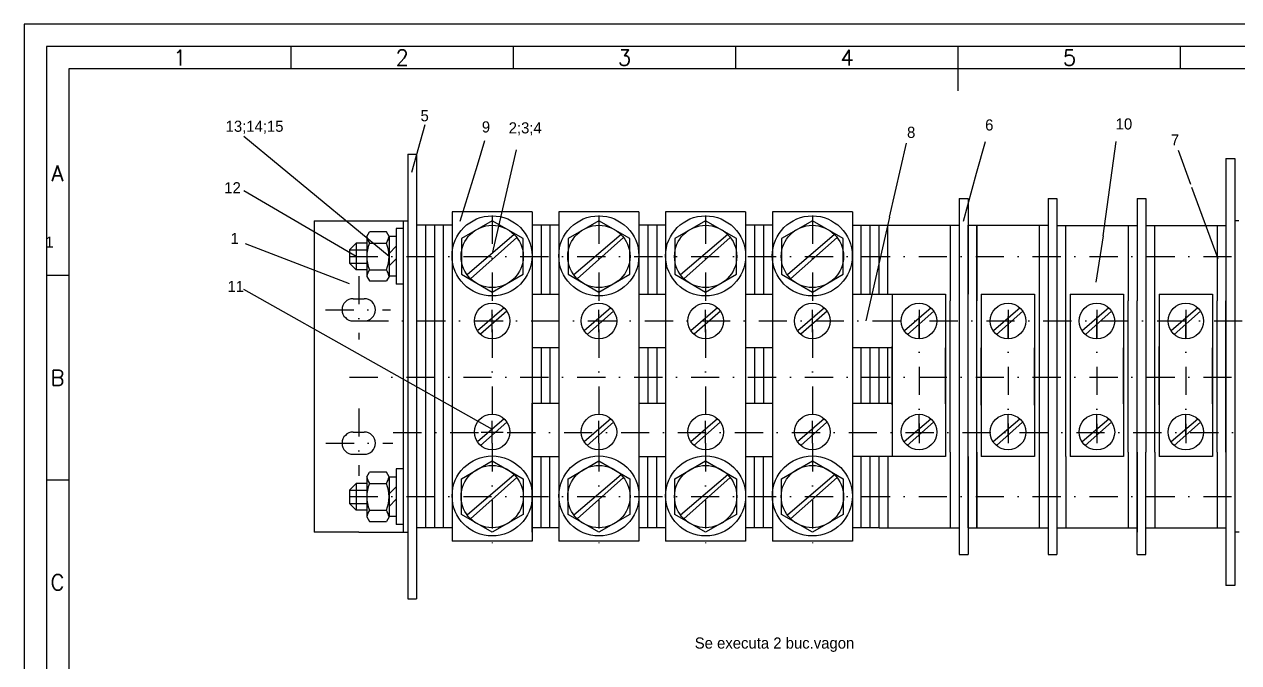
# Model space of a CAD drawing. Header units: millimetres. Extents: x -190 to 230, y 15 to 312.
# Drawn here: x -190.4 to 82.7, y 168.6 to 312.1 of the extents above; entities that cross this region are included whole.
import ezdxf
from ezdxf.enums import TextEntityAlignment as Align

# ---------------------------------------------------------------- set-up
doc = ezdxf.new("R2010")
doc.units = ezdxf.units.MM
doc.linetypes.add('DASHDOT2', pattern=[12.7, 6.35, -3.175, 0, -3.175])
doc.styles.add('ISO', font='SIMPLEX.shx')
doc.styles.add('ISOCP', font='SIMPLEX.SHX')

# ---------------------------------------------------------------- blocks, each defined once
blk = doc.blocks.new('a3')
at = {"color": 70}
for p, q in [((-360, 287), (-360, 292)), ((-310, 287), (-310, 292)), ((-260, 287), (-260, 292)), ((-210, 282), (-210, 292)), ((-160, 287), (-160, 292)), ((-410, 240.5), (-415, 240.5)), ((-410, 194.5), (-415, 194.5))]:
    blk.add_line(p, q, dxfattribs=at)
at = {"color": 240}
for points in [[(0, 297), (-420, 297), (-420, 0), (0, 0)], [(-5, 292), (-415, 292), (-415, 5), (-5, 5)]]:
    blk.add_lwpolyline(points, close=True, dxfattribs=at)
at = {"color": 70}
blk.add_lwpolyline([(-10, 287), (-410, 287), (-410, 10), (-10, 10)], close=True, dxfattribs=at)
at = {"color": 50}
for s, style, p in [('1', 'ISOCP', (-385, 289.5)), ('2', 'ISO', (-335, 289.5)), ('3', 'ISO', (-285, 289.5)), ('4', 'ISO', (-235, 289.5)), ('5', 'ISO', (-185, 289.5)), ('A', 'ISO', (-412.5, 263.5)), ('B', 'ISO', (-412.5, 217.5)), ('C', 'ISO', (-412.5, 171.5))]:
    blk.add_text(s, height=3.5, dxfattribs=dict(at, style=style)).set_placement(p, align=Align.MIDDLE)

msp = doc.modelspace()

# ---------------------------------------------------------------- linework, layer by layer
at = {"color": 1}
for p, q in [((-103.19, 278.88), (-100.2, 289.63)), ((-108.34, 259.93), (-140.98, 286.89)), ((-88.47, 280.47), (-86.78, 285.99)), ((4.22, 268.73), (8.06, 285.38)), ((23.8, 278.63), (25.79, 285.8)), ((52.22, 264.6), (55.19, 285.76)), ((-79.77, 283.88), (-85.14, 260.59)), ((71.99, 276.11), (69.19, 283.78)), ((-92.33, 267.85), (-88.47, 280.47)), ((20.81, 267.88), (23.8, 278.63)), ((-115.72, 259.94), (-140.98, 274.65)), ((78.08, 259.41), (72.22, 275.46)), ((4.22, 268.73), (-1.15, 245.43)), ((-117.22, 253.8), (-140.64, 262.73)), ((52.22, 264.6), (50.61, 254.13)), ((-141.06, 252.55), (-85.14, 221.1))]:
    msp.add_line(p, q, dxfattribs=at)
at = {"color": 2}
for p, q in [((-104.14, 282.93), (-104.14, 182.93)), ((-104.14, 282.93), (-102.14, 282.93)), ((-102.14, 282.93), (-102.14, 182.93)), ((79.86, 281.93), (79.86, 185.91)), ((79.86, 281.93), (81.86, 281.93)), ((81.86, 281.93), (81.86, 185.91)), ((19.86, 272.93), (19.86, 251.43)), ((19.86, 272.93), (21.86, 272.93)), ((21.86, 272.93), (21.86, 251.43)), ((39.86, 272.93), (39.86, 251.43)), ((39.86, 272.93), (41.86, 272.93)), ((41.86, 272.93), (41.86, 251.43)), ((59.86, 272.93), (59.86, 249.92)), ((59.86, 272.93), (61.86, 272.93)), ((61.86, 272.93), (61.86, 249.92)), ((-125.14, 267.93), (-125.14, 197.93)), ((-125.14, 267.93), (-104.14, 267.93)), ((-105.14, 267.93), (-105.14, 197.93)), ((-104.14, 267.93), (-104.14, 197.93)), ((-94.14, 269.93), (-94.14, 238.93)), ((-76.14, 269.93), (-94.14, 269.93)), ((-94.14, 267.93), (-94.14, 197.93)), ((-76.14, 269.93), (-76.14, 195.93)), ((-76.14, 267.93), (-76.14, 238.93)), ((-52.14, 269.93), (-70.14, 269.93)), ((-70.14, 269.93), (-70.14, 195.93)), ((-52.14, 269.93), (-52.14, 195.93)), ((-28.14, 269.93), (-46.14, 269.93)), ((-46.14, 269.93), (-46.14, 195.93)), ((-28.14, 269.93), (-28.14, 195.93)), ((-22.14, 269.93), (-22.14, 195.93)), ((-4.14, 269.93), (-22.14, 269.93)), ((-4.14, 269.93), (-4.14, 195.93)), ((59.86, 267.92), (59.86, 249.93)), ((61.86, 269.92), (61.86, 249.92)), ((79.86, 267.93), (79.86, 249.93)), ((82.79, 267.93), (81.86, 267.93)), ((-113.34, 264.43), (-112.75, 265.45)), ((-108.93, 265.45), (-112.75, 265.45)), ((-108.34, 264.43), (-108.93, 265.45)), ((-106.74, 266.19), (-106.74, 253.69)), ((-105.14, 266.19), (-106.74, 266.19)), ((-105.14, 266.19), (-105.14, 253.69)), ((-100.14, 266.93), (-102.14, 266.93)), ((-100.14, 266.93), (-100.14, 198.93)), ((-98.14, 266.93), (-100.14, 266.93)), ((-98.14, 266.93), (-98.14, 198.93)), ((-96.14, 266.93), (-98.14, 266.93)), ((-96.14, 266.93), (-96.14, 198.93)), ((-94.14, 266.93), (-96.14, 266.93)), ((-70.14, 266.93), (-76.14, 266.93)), ((-74.14, 266.93), (-74.14, 251.43)), ((-72.14, 266.93), (-72.14, 251.43)), ((-46.14, 266.93), (-52.14, 266.93)), ((-50.14, 266.93), (-50.14, 251.43)), ((-48.14, 266.93), (-48.14, 251.43)), ((-22.14, 266.93), (-28.14, 266.93)), ((-26.14, 266.93), (-26.14, 251.43)), ((-24.14, 266.93), (-24.14, 251.43)), ((-4.14, 266.93), (19.86, 266.93)), ((-2.14, 251.43), (-2.14, 266.93)), ((-0.14, 251.43), (-0.14, 266.93)), ((1.86, 251.43), (1.86, 266.93)), ((3.86, 251.43), (3.86, 266.93)), ((17.86, 266.93), (17.86, 249.93)), ((21.86, 266.93), (39.86, 266.93)), ((21.86, 249.93), (21.86, 266.93)), ((23.86, 249.93), (23.86, 266.93)), ((23.86, 266.93), (23.86, 249.93)), ((37.86, 266.93), (37.86, 251.43)), ((41.86, 266.92), (59.86, 266.92)), ((43.86, 251.43), (43.86, 266.92)), ((57.86, 266.92), (57.86, 249.93)), ((61.86, 266.92), (79.86, 266.92)), ((63.86, 249.93), (63.86, 266.92)), ((77.86, 266.92), (77.86, 249.93)), ((-115.72, 262.94), (-117.22, 261.44)), ((-115.72, 262.94), (-115.72, 256.94)), ((-113.35, 262.94), (-115.72, 262.94)), ((-113.34, 264.43), (-113.34, 255.44)), ((-112.75, 262.93), (-108.93, 262.93)), ((-108.34, 264.43), (-108.34, 255.44)), ((-108.34, 264.38), (-108.34, 255.5)), ((-106.74, 264.38), (-108.34, 264.38)), ((-108.34, 260.61), (-106.74, 262.21)), ((-106.74, 264.38), (-106.74, 255.5)), ((-80.16, 264.85), (-90.77, 255.76)), ((-79.59, 264.19), (-90.03, 254.92)), ((-56.16, 264.85), (-66.77, 255.76)), ((-55.59, 264.19), (-66.03, 254.92)), ((-32.16, 264.85), (-42.77, 255.76)), ((-31.59, 264.19), (-42.03, 254.92)), ((-8.16, 264.85), (-18.77, 255.76)), ((-7.59, 264.19), (-18.03, 254.92)), ((-117.22, 261.44), (-113.34, 261.44)), ((-117.22, 261.44), (-117.22, 258.44)), ((-117.22, 258.44), (-113.34, 258.44)), ((-115.72, 256.94), (-117.22, 258.44)), ((-113.33, 256.94), (-115.72, 256.94)), ((-112.75, 256.93), (-108.93, 256.93)), ((-108.34, 257.79), (-106.74, 259.39)), ((-113.34, 255.44), (-112.75, 254.41)), ((-112.75, 254.41), (-108.93, 254.41)), ((-108.34, 255.44), (-108.93, 254.41)), ((-106.74, 255.5), (-108.34, 255.5)), ((-105.14, 253.69), (-106.74, 253.69)), ((-75.97, 251.43), (-70.14, 251.43)), ((-51.97, 251.43), (-46.14, 251.43)), ((-27.97, 251.43), (-22.14, 251.43)), ((-4.14, 251.43), (16.82, 251.43)), ((4.82, 251.43), (4.82, 214.93)), ((16.82, 251.43), (16.82, 214.93)), ((19.86, 251.43), (19.86, 214.93)), ((21.86, 214.92), (21.86, 251.43)), ((24.82, 251.43), (24.82, 214.93)), ((24.82, 251.43), (36.82, 251.43)), ((36.82, 251.43), (36.82, 214.93)), ((37.86, 251.43), (37.86, 214.93)), ((39.86, 251.43), (39.86, 214.93)), ((41.82, 251.43), (41.82, 214.92)), ((43.82, 214.92), (43.82, 251.43)), ((44.82, 251.43), (44.82, 214.92)), ((44.82, 251.43), (56.82, 251.43)), ((56.82, 251.43), (56.82, 214.92)), ((64.82, 251.43), (64.82, 214.92)), ((64.82, 251.43), (76.83, 251.43)), ((76.82, 251.43), (76.82, 214.92)), ((-116.39, 250.43), (-113.89, 250.43)), ((17.86, 215.93), (17.86, 249.93)), ((21.86, 198.93), (21.86, 249.93)), ((23.86, 215.93), (23.86, 249.93)), ((57.86, 215.93), (57.86, 249.93)), ((59.86, 215.93), (59.86, 249.93)), ((61.86, 249.92), (61.86, 215.92)), ((63.86, 215.93), (63.86, 249.93)), ((77.86, 215.93), (77.86, 249.93)), ((79.86, 215.93), (79.86, 249.93)), ((-82.44, 248.36), (-88.44, 243.23)), ((-81.83, 247.66), (-87.73, 242.42)), ((-85.14, 242.92), (-85.14, 247.92)), ((-58.44, 248.36), (-64.44, 243.23)), ((-57.83, 247.66), (-63.73, 242.42)), ((-61.14, 242.92), (-61.14, 247.92)), ((-34.44, 248.36), (-40.44, 243.23)), ((-33.83, 247.66), (-39.73, 242.42)), ((-37.14, 242.92), (-37.14, 247.92)), ((-10.44, 248.36), (-16.44, 243.23)), ((-9.83, 247.66), (-15.73, 242.42)), ((-13.14, 242.92), (-13.14, 247.92)), ((13.54, 248.36), (7.55, 243.22)), ((14.15, 247.66), (8.25, 242.41)), ((33.56, 248.35), (27.56, 243.22)), ((34.17, 247.65), (28.27, 242.41)), ((53.54, 248.35), (47.55, 243.22)), ((54.15, 247.65), (48.25, 242.41)), ((73.54, 248.35), (67.55, 243.22)), ((74.15, 247.65), (68.25, 242.41)), ((-116.39, 245.43), (-113.89, 245.43)), ((-87.64, 245.42), (-82.64, 245.42)), ((-94.14, 238.93), (-94.14, 226.93)), ((-76.14, 239.43), (-70.14, 239.43)), ((-76.14, 238.93), (-76.14, 226.93)), ((-74.14, 239.43), (-74.14, 238.93)), ((-74.14, 238.93), (-74.14, 226.93)), ((-72.14, 239.43), (-72.14, 238.93)), ((-72.14, 238.93), (-72.14, 226.93)), ((-52.14, 239.43), (-46.14, 239.43)), ((-50.14, 239.43), (-50.14, 238.93)), ((-50.14, 238.93), (-50.14, 226.93)), ((-48.14, 239.43), (-48.14, 238.93)), ((-48.14, 238.93), (-48.14, 226.93)), ((-28.14, 239.43), (-22.14, 239.43)), ((-26.14, 239.43), (-26.14, 238.93)), ((-26.14, 238.93), (-26.14, 226.93)), ((-24.14, 239.43), (-24.14, 238.93)), ((-24.14, 238.93), (-24.14, 226.93)), ((-4.14, 239.43), (4.82, 239.43)), ((-2.14, 226.93), (-2.14, 239.43)), ((-0.14, 226.93), (-0.14, 239.43)), ((1.86, 226.93), (1.86, 239.43)), ((3.86, 226.93), (3.86, 239.43)), ((4.82, 226.57), (4.82, 239.7)), ((16.82, 226.75), (16.82, 239.34)), ((21.86, 226.93), (21.86, 238.93)), ((24.82, 226.5), (24.82, 239.4)), ((36.82, 226.5), (36.82, 239.4)), ((39.86, 238.93), (39.86, 226.93)), ((56.82, 226.75), (56.82, 239.34)), ((64.82, 226.57), (64.82, 239.7)), ((76.82, 226.75), (76.82, 239.34)), ((-94.14, 226.93), (-94.14, 195.93)), ((-76.14, 197.93), (-76.14, 226.93)), ((-76.14, 226.93), (-70.14, 226.93)), ((-52.14, 226.93), (-46.14, 226.93)), ((-28.14, 226.93), (-22.14, 226.93)), ((-4.14, 226.93), (4.82, 226.93)), ((-82.48, 223.38), (-88.47, 218.24)), ((-81.87, 222.68), (-87.77, 217.44)), ((-85.14, 217.94), (-85.14, 222.94)), ((-58.48, 223.38), (-64.47, 218.24)), ((-57.87, 222.68), (-63.77, 217.44)), ((-61.14, 217.94), (-61.14, 222.94)), ((-34.48, 223.38), (-40.47, 218.24)), ((-33.87, 222.68), (-39.77, 217.44)), ((-37.14, 217.94), (-37.14, 222.94)), ((-10.48, 223.38), (-16.47, 218.24)), ((-9.87, 222.68), (-15.77, 217.44)), ((-13.14, 217.94), (-13.14, 222.94)), ((13.5, 223.37), (7.51, 218.23)), ((14.12, 222.67), (8.21, 217.43)), ((33.52, 223.37), (27.53, 218.23)), ((34.13, 222.67), (28.23, 217.43)), ((53.5, 223.37), (47.51, 218.23)), ((54.12, 222.67), (48.21, 217.43)), ((73.5, 223.37), (67.51, 218.23)), ((74.12, 222.67), (68.21, 217.43)), ((-116.39, 220.43), (-113.89, 220.43)), ((-87.64, 220.44), (-82.64, 220.44)), ((17.86, 215.93), (17.86, 198.93)), ((23.86, 215.93), (23.86, 198.93)), ((23.86, 198.93), (23.86, 215.93)), ((57.86, 215.93), (57.86, 198.93)), ((57.86, 215.93), (57.86, 215.93)), ((59.86, 215.93), (59.86, 197.92)), ((59.86, 192.93), (59.86, 215.92)), ((61.86, 192.93), (61.86, 215.92)), ((63.86, 215.93), (63.86, 198.93)), ((77.86, 215.93), (77.86, 198.93)), ((79.86, 215.93), (79.86, 197.93)), ((-116.39, 215.43), (-113.89, 215.43)), ((-76.14, 214.93), (-70.14, 214.93)), ((-74.14, 198.93), (-74.14, 214.93)), ((-72.14, 198.93), (-72.14, 214.93)), ((-52.14, 214.93), (-46.14, 214.93)), ((-50.14, 198.93), (-50.14, 214.93)), ((-48.14, 198.93), (-48.14, 214.93)), ((-28.14, 214.93), (-22.14, 214.93)), ((-26.14, 198.93), (-26.14, 214.93)), ((-24.14, 198.93), (-24.14, 214.93)), ((16.82, 214.93), (-4.14, 214.93)), ((-2.14, 198.93), (-2.14, 214.93)), ((-0.14, 198.93), (-0.14, 214.93)), ((1.86, 198.93), (1.86, 214.93)), ((3.86, 214.93), (3.86, 198.93)), ((19.86, 214.93), (19.86, 192.93)), ((21.86, 214.92), (21.86, 192.93)), ((36.82, 214.93), (24.82, 214.93)), ((37.86, 214.93), (37.86, 198.93)), ((39.86, 214.93), (39.86, 192.93)), ((41.86, 214.92), (41.86, 192.93)), ((43.86, 214.92), (43.86, 198.93)), ((56.82, 214.92), (44.82, 214.92)), ((76.82, 214.92), (64.82, 214.92)), ((-113.34, 210.36), (-112.75, 211.38)), ((-113.34, 210.36), (-113.34, 201.37)), ((-108.93, 211.38), (-112.75, 211.38)), ((-108.34, 210.36), (-108.93, 211.38)), ((-108.34, 210.36), (-108.34, 201.37)), ((-108.34, 210.32), (-108.34, 201.44)), ((-106.74, 210.32), (-108.34, 210.32)), ((-106.74, 212.13), (-106.74, 199.63)), ((-105.14, 212.13), (-106.74, 212.13)), ((-106.74, 210.32), (-106.74, 201.44)), ((-80.16, 210.85), (-90.77, 201.76)), ((-56.16, 210.85), (-66.77, 201.76)), ((-32.16, 210.85), (-42.77, 201.76)), ((-8.16, 210.85), (-18.77, 201.76)), ((-115.72, 208.87), (-117.22, 207.37)), ((-115.72, 208.87), (-115.72, 202.87)), ((-113.35, 208.87), (-115.72, 208.87)), ((-112.75, 208.86), (-108.93, 208.86)), ((-108.34, 206.55), (-106.74, 208.15)), ((-79.59, 210.19), (-90.03, 200.92)), ((-55.59, 210.19), (-66.03, 200.92)), ((-31.59, 210.19), (-42.03, 200.92)), ((-7.59, 210.19), (-18.03, 200.92)), ((-117.22, 207.37), (-117.22, 204.37)), ((-117.22, 207.37), (-113.34, 207.37)), ((-108.34, 203.72), (-106.74, 205.32)), ((-117.22, 204.37), (-113.34, 204.37)), ((-115.72, 202.87), (-117.22, 204.37)), ((-113.33, 202.87), (-115.72, 202.87)), ((-112.75, 202.86), (-108.93, 202.86)), ((-113.34, 201.37), (-112.75, 200.34)), ((-112.75, 200.34), (-108.93, 200.34)), ((-108.34, 201.37), (-108.93, 200.34)), ((-106.74, 201.44), (-108.34, 201.44)), ((-105.14, 199.63), (-106.74, 199.63)), ((-115.14, 197.93), (-125.14, 197.93)), ((-115.14, 197.93), (-104.14, 197.93)), ((-100.14, 198.93), (-102.14, 198.93)), ((-98.14, 198.93), (-100.14, 198.93)), ((-96.14, 198.93), (-98.14, 198.93)), ((-94.14, 198.93), (-96.14, 198.93)), ((-74.14, 198.93), (-76.14, 198.93)), ((-72.14, 198.93), (-74.14, 198.93)), ((-70.14, 198.93), (-72.14, 198.93)), ((-50.14, 198.93), (-52.14, 198.93)), ((-48.14, 198.93), (-50.14, 198.93)), ((-46.14, 198.93), (-48.14, 198.93)), ((-26.14, 198.93), (-28.14, 198.93)), ((-24.14, 198.93), (-26.14, 198.93)), ((-22.14, 198.93), (-24.14, 198.93)), ((-2.14, 198.93), (-4.14, 198.93)), ((-0.14, 198.93), (-2.14, 198.93)), ((1.86, 198.93), (-0.14, 198.93)), ((1.86, 198.93), (19.86, 198.93)), ((21.86, 198.93), (39.86, 198.93)), ((41.86, 198.93), (59.86, 198.93)), ((61.86, 198.93), (79.86, 198.93)), ((82.83, 197.93), (81.86, 197.93)), ((-76.14, 195.93), (-94.14, 195.93)), ((-52.14, 195.93), (-70.14, 195.93)), ((-28.14, 195.93), (-46.14, 195.93)), ((-4.14, 195.93), (-22.14, 195.93)), ((19.86, 192.93), (21.86, 192.93)), ((39.86, 192.93), (41.86, 192.93)), ((59.86, 192.93), (61.86, 192.93)), ((81.86, 185.91), (79.86, 185.91)), ((-104.14, 182.93), (-102.14, 182.93))]:
    msp.add_line(p, q, dxfattribs=at)
at = {"color": 1, "linetype": 'DASHDOT2'}
for p, q in [((-85.14, 269.1), (-85.14, 195.1)), ((-61.14, 269.1), (-61.14, 195.1)), ((-37.14, 269.1), (-37.14, 195.1)), ((-13.14, 269.1), (-13.14, 195.1)), ((-117.22, 259.94), (102.86, 259.94)), ((-115.14, 255.53), (-115.14, 241.26)), ((-122.61, 247.93), (-107.99, 247.93)), ((10.86, 247.93), (10.86, 217.93)), ((10.86, 241.43), (10.86, 246.43)), ((30.86, 247.93), (30.86, 217.93)), ((30.86, 241.43), (30.86, 246.43)), ((50.86, 247.92), (50.86, 217.92)), ((50.86, 241.42), (50.86, 246.42)), ((70.86, 247.92), (70.86, 217.92)), ((70.86, 241.42), (70.86, 246.42)), ((-114.81, 245.43), (102.86, 245.43)), ((-117.22, 232.81), (102.86, 232.81)), ((-115.14, 225.77), (-115.14, 210.57)), ((10.86, 219.43), (10.86, 224.43)), ((30.86, 219.43), (30.86, 224.43)), ((50.86, 219.42), (50.86, 224.42)), ((70.86, 219.42), (70.86, 224.42)), ((-107.37, 220.37), (102.86, 220.37)), ((-122.53, 217.93), (-107.51, 217.93)), ((-117.22, 205.97), (102.86, 205.97))]:
    msp.add_line(p, q, dxfattribs=at)
at = {"color": 2}
for points in [[(-92.07, 255.93), (-85.14, 251.93), (-78.21, 255.93), (-78.21, 263.93), (-85.14, 267.93), (-92.07, 263.93)], [(-68.07, 255.93), (-61.14, 251.93), (-54.21, 255.93), (-54.21, 263.93), (-61.14, 267.93), (-68.07, 263.93)], [(-44.07, 255.93), (-37.14, 251.93), (-30.21, 255.93), (-30.21, 263.93), (-37.14, 267.93), (-44.07, 263.93)], [(-20.07, 255.93), (-13.14, 251.93), (-6.21, 255.93), (-6.21, 263.93), (-13.14, 267.93), (-20.07, 263.93)], [(-92.07, 209.93), (-85.14, 213.93), (-78.21, 209.93), (-78.21, 201.93), (-85.14, 197.93), (-92.07, 201.93)], [(-68.07, 209.93), (-61.14, 213.93), (-54.21, 209.93), (-54.21, 201.93), (-61.14, 197.93), (-68.07, 201.93)], [(-44.07, 209.93), (-37.14, 213.93), (-30.21, 209.93), (-30.21, 201.93), (-37.14, 197.93), (-44.07, 201.93)], [(-20.07, 209.93), (-13.14, 213.93), (-6.21, 209.93), (-6.21, 201.93), (-13.14, 197.93), (-20.07, 201.93)]]:
    msp.add_lwpolyline(points, close=True, dxfattribs=at)
for centre, radius in [((-85.16, 260.06), 9), ((-61.16, 260.06), 9), ((-37.16, 260.06), 9), ((-13.16, 260.06), 9), ((-85.14, 259.93), 7), ((-61.14, 259.93), 7), ((-37.14, 259.93), 7), ((-13.14, 259.93), 7), ((-85.14, 245.42), 4), ((-61.14, 245.42), 4), ((-37.14, 245.42), 4), ((-13.14, 245.42), 4), ((10.84, 245.41), 4), ((30.86, 245.41), 4), ((50.84, 245.41), 4), ((70.84, 245.41), 4), ((-85.14, 220.44), 4), ((-61.14, 220.44), 4), ((-37.14, 220.44), 4), ((-13.14, 220.44), 4), ((10.84, 220.43), 4), ((30.86, 220.43), 4), ((50.84, 220.43), 4), ((70.84, 220.43), 4), ((-85.14, 206.08), 9), ((-61.14, 206.08), 9), ((-37.14, 206.08), 9), ((-13.14, 206.08), 9), ((-85.14, 205.93), 7), ((-61.14, 205.93), 7), ((-37.14, 205.93), 7), ((-13.14, 205.93), 7)]:
    msp.add_circle(centre, radius, dxfattribs=at)
for centre, radius, start, end in [((-109.08, 265.25), 4.34, 190.8685, 212.2265), ((-105.43, 259.93), 7.91, 157.7138, 202.2862), ((-112.6, 265.25), 4.34, 327.7735, 349.1315), ((-116.25, 259.93), 7.91, 337.7138, 22.2862), ((-109.08, 254.62), 4.34, 147.7735, 169.1315), ((-112.6, 254.62), 4.34, 10.8685, 32.2265), ((-116.39, 247.93), 2.5, 90, 270), ((-113.89, 247.93), 2.5, 270, 90), ((-116.39, 217.93), 2.5, 90, 270), ((-113.89, 217.93), 2.5, 270, 90), ((-109.08, 211.18), 4.34, 190.8685, 212.2265), ((-112.6, 211.18), 4.34, 327.7735, 349.1315), ((-105.43, 205.86), 7.91, 157.7138, 202.2862), ((-116.25, 205.86), 7.91, 337.7138, 22.2862), ((-109.08, 200.55), 4.34, 147.7735, 169.1315), ((-112.6, 200.55), 4.34, 10.8685, 32.2265)]:
    msp.add_arc(centre, radius, start, end, dxfattribs=at)

# ---------------------------------------------------------------- block references
msp.add_blockref('a3', (229.65, 15.14))

# ---------------------------------------------------------------- texts
at = {"color": 1}
for s, p in [('5', (-101.25, 290.33)), ('13;14;15', (-145.08, 287.96)), ('9', (-87.47, 287.81)), ('2;3;4', (-81.43, 287.6)), ('6', (25.71, 288.25)), ('10', (55.06, 288.48)), ('8', (8.15, 286.59)), ('7', (67.48, 284.88)), ('12', (-145.38, 274.13)), ('1', (-143.96, 262.72)), ('1', (-185.63, 261.9)), ('11', (-144.66, 251.93))]:
    msp.add_text(s, height=2.5, dxfattribs=at).set_placement(p)
at = {"color": 2}
msp.add_text('Se executa 2 buc.vagon', height=2.5, dxfattribs=at).set_placement((-39.59, 171.74))

doc.saveas('drawing.dxf')
